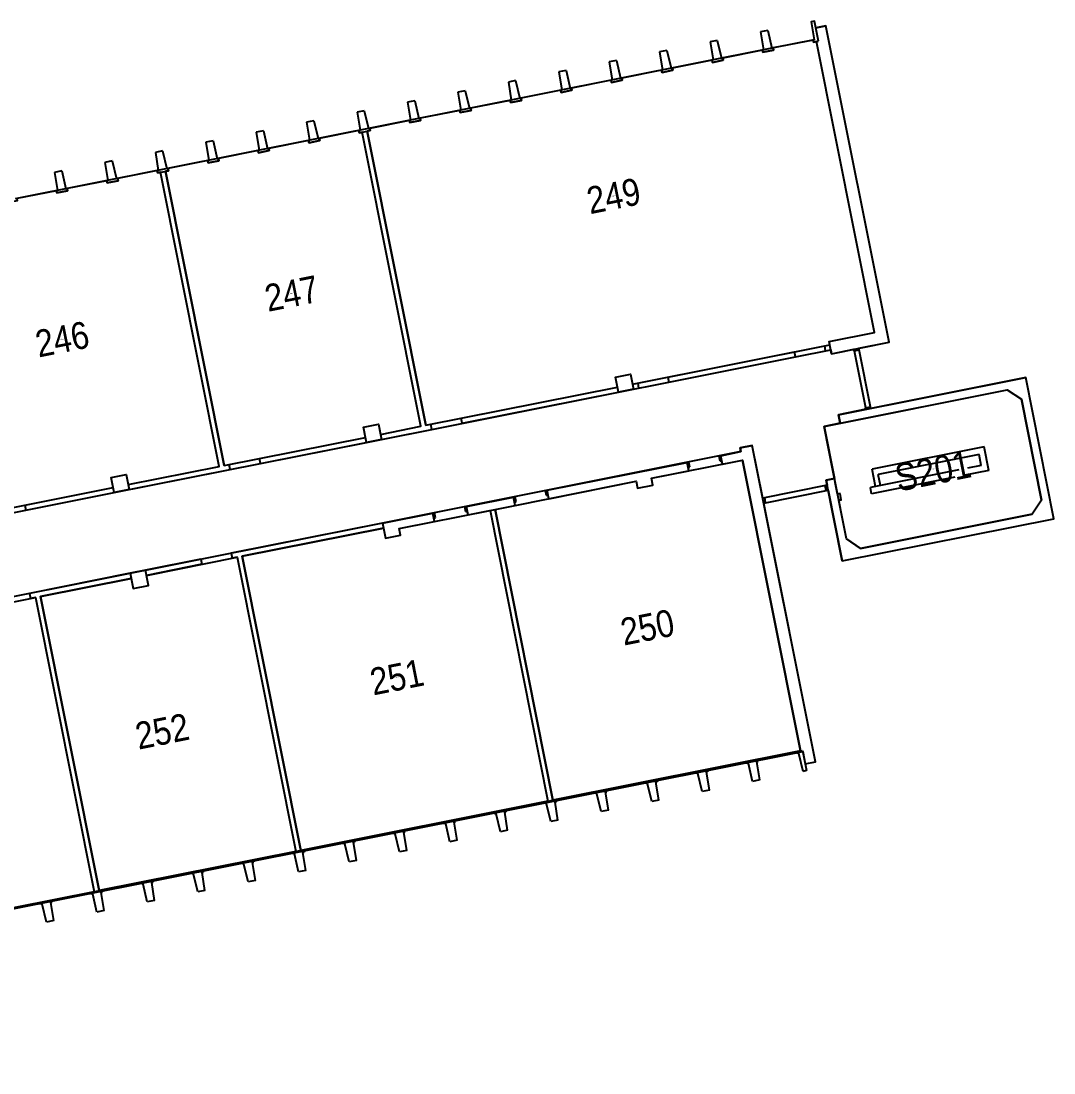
# Model space of a CAD drawing. Header units: inches. Extents: x 69207382 to 69210378, y 27671180 to 27674481.
# Drawn here: x 69209172 to 69210378, y 27671202 to 27672429 of the extents above; entities that cross this region are included whole.
import ezdxf
from ezdxf.enums import TextEntityAlignment as Align

# ---------------------------------------------------------------- set-up
doc = ezdxf.new("R2010")
doc.units = ezdxf.units.IN
doc.header["$LTSCALE"] = 100
doc.header["$MEASUREMENT"] = 0
for name, color, linetype in [('A-IDEN-SNUM', 4, 'CONTINUOUS'), ('A-IDEN-VNUM', 4, 'CONTINUOUS'), ('A-WALL', 5, 'CONTINUOUS'), ('AREA-ASSIGN', 7, 'CONTINUOUS'), ('AREA-GROSS', 1, 'CONTINUOUS')]:
    doc.layers.add(name, color=color, linetype=linetype)
doc.styles.add('CP_ROOMSNUMBER', font='arial.ttf', dxfattribs={"height": 1})
doc.styles.add('CP_ROOMVNUMBER', font='arial.ttf', dxfattribs={"width": 0.85, "height": 0.075})

msp = doc.modelspace()

# ---------------------------------------------------------------- linework, layer by layer
at = {"layer": 'A-WALL'}
for p, q in [((69210098.2, 27672429.3), (69210094.2, 27672428.5)), ((69210098.2, 27672429.3), (69210094.2, 27672428.5)), ((69210094.2, 27672428.5), (69210097.6, 27672407.4)), ((69210094.2, 27672428.5), (69210097.6, 27672407.4)), ((69210102.9, 27672405.8), (69210098.2, 27672429.3)), ((69210099.8, 27672421.5), (69210111.5, 27672423.8)), ((69210099.8, 27672421.5), (69210111.5, 27672423.8)), ((69210185.1, 27672054.6), (69210111.5, 27672423.8)), ((69210043.5, 27672418.5), (69210035.1, 27672416.8)), ((69210035.1, 27672416.8), (69210038.5, 27672395.6)), ((69210043.5, 27672418.5), (69210048.5, 27672397.6)), ((69209984.7, 27672406.7), (69209976.3, 27672405.1)), ((69209976.3, 27672405.1), (69209979.7, 27672383.9)), ((69209984.7, 27672406.7), (69209989.6, 27672385.9)), ((69210097.6, 27672407.4), (69210096.4, 27672407.2)), ((69210097.6, 27672407.4), (69210096.4, 27672407.2)), ((69210096.4, 27672407.2), (69210097, 27672404.6)), ((69210096.4, 27672407.2), (69210097, 27672404.6)), ((69210097, 27672404.6), (69210102.9, 27672405.8)), ((69210168, 27672066), (69210100.4, 27672405.3)), ((69209925.9, 27672395), (69209917.4, 27672393.3)), ((69209917.4, 27672393.3), (69209920.9, 27672372.2)), ((69209925.9, 27672395), (69209930.8, 27672374.2)), ((69210038.5, 27672395.6), (69210037.4, 27672395.4)), ((69210037.4, 27672395.4), (69210037.9, 27672392.9)), ((69210037.9, 27672392.9), (69210050.4, 27672395.3)), ((69210048.5, 27672397.6), (69210049.9, 27672397.9)), ((69210050.4, 27672395.3), (69210049.9, 27672397.9)), ((69209867, 27672383.3), (69209858.6, 27672381.6)), ((69209858.6, 27672381.6), (69209862, 27672360.5)), ((69209867, 27672383.3), (69209871.9, 27672362.5)), ((69209930.8, 27672374.2), (69209932.2, 27672374.5)), ((69209932.7, 27672371.9), (69209932.2, 27672374.5)), ((69209979.7, 27672383.9), (69209978.5, 27672383.7)), ((69209978.5, 27672383.7), (69209979, 27672381.1)), ((69209979, 27672381.1), (69209991.5, 27672383.6)), ((69209989.6, 27672385.9), (69209991, 27672386.2)), ((69209991.5, 27672383.6), (69209991, 27672386.2)), ((69209808.2, 27672371.6), (69209799.7, 27672369.9)), ((69209799.7, 27672369.9), (69209803.2, 27672348.8)), ((69209808.2, 27672371.6), (69209813.1, 27672350.7)), ((69209871.9, 27672362.5), (69209873.3, 27672362.7)), ((69209873.8, 27672360.2), (69209873.3, 27672362.7)), ((69209920.9, 27672372.2), (69209919.7, 27672372)), ((69209919.7, 27672372), (69209920.2, 27672369.4)), ((69209920.2, 27672369.4), (69209932.7, 27672371.9)), ((69209749.3, 27672359.9), (69209740.9, 27672358.2)), ((69209740.9, 27672358.2), (69209744.3, 27672337)), ((69209749.3, 27672359.9), (69209754.2, 27672339)), ((69209813.1, 27672350.7), (69209814.5, 27672351)), ((69209815, 27672348.5), (69209814.5, 27672351)), ((69209862, 27672360.5), (69209860.8, 27672360.2)), ((69209860.8, 27672360.2), (69209861.3, 27672357.7)), ((69209861.3, 27672357.7), (69209873.8, 27672360.2)), ((69209690.5, 27672348.1), (69209682, 27672346.5)), ((69209682, 27672346.5), (69209685.5, 27672325.3)), ((69209690.5, 27672348.1), (69209695.4, 27672327.3)), ((69209754.2, 27672339), (69209755.6, 27672339.3)), ((69209756.1, 27672336.7), (69209755.6, 27672339.3)), ((69209803.2, 27672348.8), (69209802, 27672348.5)), ((69209802, 27672348.5), (69209802.5, 27672346)), ((69209802.5, 27672346), (69209815, 27672348.5)), ((69209631.6, 27672336.4), (69209623.2, 27672334.7)), ((69209623.2, 27672334.7), (69209626.6, 27672313.6)), ((69209631.6, 27672336.4), (69209636.6, 27672315.6)), ((69209685.5, 27672325.3), (69209684.3, 27672325.1)), ((69209684.3, 27672325.1), (69209684.8, 27672322.5)), ((69209684.8, 27672322.5), (69209697.3, 27672325)), ((69209695.4, 27672327.3), (69209696.8, 27672327.6)), ((69209697.3, 27672325), (69209696.8, 27672327.6)), ((69209744.3, 27672337), (69209743.1, 27672336.8)), ((69209743.1, 27672336.8), (69209743.6, 27672334.3)), ((69209743.6, 27672334.3), (69209756.1, 27672336.7)), ((69209513.9, 27672313), (69209505.5, 27672311.3)), ((69209513.9, 27672313), (69209518.9, 27672292.1)), ((69209572.8, 27672324.7), (69209564.3, 27672323)), ((69209564.3, 27672323), (69209567.8, 27672301.9)), ((69209572.8, 27672324.7), (69209577.7, 27672303.9)), ((69209626.6, 27672313.6), (69209625.4, 27672313.4)), ((69209625.4, 27672313.4), (69209626, 27672310.8)), ((69209626, 27672310.8), (69209638.5, 27672313.3)), ((69209636.6, 27672315.6), (69209638, 27672315.9)), ((69209638.5, 27672313.3), (69209638, 27672315.9)), ((69209455.1, 27672301.3), (69209446.7, 27672299.6)), ((69209455.1, 27672301.3), (69209460, 27672280.4)), ((69209505.5, 27672311.3), (69209508.9, 27672290.2)), ((69209567.8, 27672301.9), (69209566.6, 27672301.6)), ((69209566.6, 27672301.6), (69209567.1, 27672299.1)), ((69209567.1, 27672299.1), (69209579.6, 27672301.6)), ((69209644.6, 27671957.7), (69209576.2, 27672300.9)), ((69209577.7, 27672303.9), (69209579.1, 27672304.1)), ((69209579.6, 27672301.6), (69209579.1, 27672304.1)), ((69209396.3, 27672289.5), (69209387.8, 27672287.9)), ((69209396.3, 27672289.5), (69209401.2, 27672268.7)), ((69209446.7, 27672299.6), (69209450.1, 27672278.4)), ((69209508.9, 27672290.2), (69209507.8, 27672289.9)), ((69209507.8, 27672289.9), (69209508.3, 27672287.4)), ((69209508.3, 27672287.4), (69209520.8, 27672289.9)), ((69209518.9, 27672292.1), (69209520.3, 27672292.4)), ((69209520.8, 27672289.9), (69209520.3, 27672292.4)), ((69209638.7, 27671956.5), (69209570.4, 27672299.7)), ((69209337.4, 27672277.8), (69209329, 27672276.1)), ((69209329, 27672276.1), (69209332.4, 27672255)), ((69209337.4, 27672277.8), (69209342.3, 27672257)), ((69209387.8, 27672287.9), (69209391.3, 27672266.7)), ((69209450.1, 27672278.4), (69209448.9, 27672278.2)), ((69209448.9, 27672278.2), (69209449.4, 27672275.7)), ((69209449.4, 27672275.7), (69209461.9, 27672278.1)), ((69209460, 27672280.4), (69209461.4, 27672280.7)), ((69209461.9, 27672278.1), (69209461.4, 27672280.7)), ((69209278.6, 27672266.1), (69209270.1, 27672264.4)), ((69209270.1, 27672264.4), (69209273.6, 27672243.3)), ((69209278.6, 27672266.1), (69209283.5, 27672245.3)), ((69209391.3, 27672266.7), (69209390.1, 27672266.5)), ((69209390.1, 27672266.5), (69209390.6, 27672263.9)), ((69209390.6, 27672263.9), (69209403.1, 27672266.4)), ((69209401.2, 27672268.7), (69209402.6, 27672269)), ((69209403.1, 27672266.4), (69209402.6, 27672269)), ((69209219.7, 27672254.4), (69209211.3, 27672252.7)), ((69209211.3, 27672252.7), (69209214.7, 27672231.6)), ((69209219.7, 27672254.4), (69209224.6, 27672233.5)), ((69209332.4, 27672255), (69209331.2, 27672254.8)), ((69209331.2, 27672254.8), (69209331.7, 27672252.2)), ((69209331.7, 27672252.2), (69209344.2, 27672254.7)), ((69209403.4, 27671909.6), (69209335, 27672252.9)), ((69209409.2, 27671910.8), (69209340.9, 27672254)), ((69209342.3, 27672257), (69209343.7, 27672257.3)), ((69209344.2, 27672254.7), (69209343.7, 27672257.3)), ((69209273.6, 27672243.3), (69209272.4, 27672243)), ((69209272.4, 27672243), (69209272.9, 27672240.5)), ((69209272.9, 27672240.5), (69209285.4, 27672243)), ((69209283.5, 27672245.3), (69209284.9, 27672245.5)), ((69209285.4, 27672243), (69209284.9, 27672245.5)), ((69209214.7, 27672231.6), (69209213.5, 27672231.3)), ((69209213.5, 27672231.3), (69209214, 27672228.8)), ((69209214, 27672228.8), (69209226.6, 27672231.3)), ((69209224.6, 27672233.5), (69209226, 27672233.8)), ((69209226.6, 27672231.3), (69209226, 27672233.8)), ((69210115.1, 27672055.4), (69210168, 27672066)), ((69210117.9, 27672041.2), (69210115.1, 27672055.4)), ((69209927.1, 27672013.9), (69210074.7, 27672043.3)), ((69210075.8, 27672037.4), (69210074.7, 27672043.3)), ((69210110, 27672050.3), (69210115.9, 27672051.5)), ((69210111.1, 27672044.5), (69210110, 27672050.3)), ((69210111.1, 27672044.5), (69210117, 27672045.6)), ((69210117.9, 27672041.2), (69210185.1, 27672054.6)), ((69210144.3, 27672044.4), (69210143.9, 27672046.4)), ((69210144.3, 27672044.4), (69210150.2, 27672045.6)), ((69210150.2, 27672045.6), (69210149.8, 27672047.6)), ((69209928.2, 27672008), (69210075.8, 27672037.4)), ((69209865.9, 27672014), (69209883.5, 27672017.5)), ((69209869.4, 27671996.3), (69209865.9, 27672014)), ((69209883.5, 27672017.5), (69209887, 27671999.8)), ((69209885.9, 27672005.7), (69209891.8, 27672006.9)), ((69209891.8, 27672006.9), (69209892.9, 27672001)), ((69209927.1, 27672013.9), (69209928.2, 27672008)), ((69210126, 27671969.9), (69210344.7, 27672013.5)), ((69210377.5, 27671848.7), (69210344.7, 27672013.5)), ((69209685.8, 27671965.9), (69209868.2, 27672002.2)), ((69209687, 27671960), (69209869.4, 27671996.3)), ((69209887, 27671999.8), (69209869.4, 27671996.3)), ((69209887, 27671999.8), (69209892.9, 27672001)), ((69210127.9, 27671960.1), (69210323.1, 27671999)), ((69210323.1, 27671999), (69210339.6, 27671988)), ((69210363, 27671870.3), (69210339.6, 27671988)), ((69210127.9, 27671960.1), (69210126, 27671969.9)), ((69210157.5, 27671978.2), (69210163.4, 27671979.4)), ((69210157.9, 27671976.3), (69210157.5, 27671978.2)), ((69210163.7, 27671977.4), (69210163.4, 27671979.4)), ((69209571.7, 27671955.4), (69209589.3, 27671958.9)), ((69209589.3, 27671958.9), (69209592.8, 27671941.2)), ((69209644.6, 27671957.7), (69209650.5, 27671958.8)), ((69209651.7, 27671952.9), (69209650.5, 27671958.8)), ((69209687, 27671960), (69209685.8, 27671965.9)), ((69209575.2, 27671937.7), (69209571.7, 27671955.4)), ((69209591.7, 27671947.1), (69209638.7, 27671956.5)), ((69209592.8, 27671941.2), (69209651.7, 27671952.9)), ((69209450.4, 27671919), (69209574, 27671943.6)), ((69209451.6, 27671913.1), (69209575.2, 27671937.7)), ((69209592.8, 27671941.2), (69209575.2, 27671937.7)), ((69210011.3, 27671931.3), (69210025.5, 27671934.1)), ((69210099.1, 27671564.9), (69210025.5, 27671934.1)), ((69210296.1, 27671932.4), (69210165.2, 27671906.3)), ((69210301.6, 27671905), (69210296.1, 27671932.4)), ((69209986.7, 27671921.8), (69209988.7, 27671922.2)), ((69209987.9, 27671915.9), (69209986.7, 27671921.8)), ((69209988.7, 27671922.2), (69210012.2, 27671926.9)), ((69209990.6, 27671912.4), (69209988.7, 27671922.2)), ((69210012.2, 27671926.9), (69210011.3, 27671931.3)), ((69210290.2, 27671923.6), (69210172.5, 27671900.2)), ((69210292.7, 27671910.9), (69210290.2, 27671923.6)), ((69209297.4, 27671888.5), (69209403.4, 27671909.6)), ((69209409.2, 27671910.8), (69209415.1, 27671911.9)), ((69209416.3, 27671906.1), (69209415.1, 27671911.9)), ((69209451.6, 27671913.1), (69209450.4, 27671919)), ((69209786.1, 27671881.8), (69209949.4, 27671914.4)), ((69209949.4, 27671914.4), (69209951.4, 27671914.8)), ((69209951.4, 27671904.6), (69209949.4, 27671914.4)), ((69209950.6, 27671908.5), (69209952.6, 27671908.9)), ((69209952.6, 27671908.9), (69209951.4, 27671914.8)), ((69209987.9, 27671915.9), (69209989.8, 27671916.3)), ((69209990.6, 27671912.4), (69210014.2, 27671917.1)), ((69209990.6, 27671912.4), (69210014.2, 27671917.1)), ((69210081.7, 27671577.7), (69210014.2, 27671917.1)), ((69210292.7, 27671910.9), (69210276.6, 27671907.6)), ((69209277.4, 27671896.8), (69209295.1, 27671900.3)), ((69209281, 27671879.1), (69209277.4, 27671896.8)), ((69209295.1, 27671900.3), (69209298.6, 27671882.6)), ((69209298.6, 27671882.6), (69209416.3, 27671906.1)), ((69209905.8, 27671905.7), (69209888.1, 27671902.2)), ((69209907.8, 27671895.9), (69209951.4, 27671904.6)), ((69209907.8, 27671895.9), (69209951.4, 27671904.6)), ((69209909.3, 27671888), (69209907.8, 27671895.9)), ((69210111.6, 27671893.6), (69210121.4, 27671895.6)), ((69210135.5, 27671825), (69210121.4, 27671895.6)), ((69210266.7, 27671905.7), (69210163.3, 27671885.1)), ((69210261.9, 27671897.1), (69210164.7, 27671877.7)), ((69210169.2, 27671886.2), (69210165.2, 27671906.3)), ((69210175.1, 27671887.4), (69210172.5, 27671900.2)), ((69210301.6, 27671905), (69210271.7, 27671899)), ((69209176.8, 27671864.5), (69209279.8, 27671885)), ((69209788.1, 27671872), (69209890.1, 27671892.3)), ((69209788.1, 27671872), (69209890.1, 27671892.3)), ((69209890.1, 27671892.3), (69209891.7, 27671884.5)), ((69209891.7, 27671884.5), (69209909.3, 27671888)), ((69210110.6, 27671887.3), (69210112.8, 27671887.8)), ((69210111.7, 27671881.4), (69210110.6, 27671887.3)), ((69210130.4, 27671799.5), (69210111.6, 27671893.6)), ((69210164.7, 27671877.7), (69210163.3, 27671885.1)), ((69209178, 27671858.6), (69209281, 27671879.1)), ((69209298.6, 27671882.6), (69209281, 27671879.1)), ((69209692, 27671863.1), (69209746.9, 27671874)), ((69209746.9, 27671874), (69209748.9, 27671874.4)), ((69209748.9, 27671864.2), (69209746.9, 27671874)), ((69209750.1, 27671868.5), (69209748.9, 27671874.4)), ((69209784.2, 27671881.5), (69209786.1, 27671881.8)), ((69209785.4, 27671875.6), (69209784.2, 27671881.5)), ((69209785.4, 27671875.6), (69209787.3, 27671876)), ((69209788.1, 27671872), (69209786.1, 27671881.8)), ((69210037.8, 27671872.8), (69210040, 27671873.3)), ((69210041.1, 27671867.4), (69210040, 27671873.3)), ((69210111.7, 27671881.4), (69210114, 27671881.9)), ((69210128, 27671878), (69210125, 27671877.5)), ((69210129.4, 27671870.7), (69210128, 27671878)), ((69209176.8, 27671864.5), (69209178, 27671858.6)), ((69209690, 27671862.7), (69209692, 27671863.1)), ((69209691.2, 27671856.8), (69209690, 27671862.7)), ((69209694, 27671853.3), (69209692, 27671863.1)), ((69209694, 27671853.3), (69209748.9, 27671864.2)), ((69209694, 27671853.3), (69209748.9, 27671864.2)), ((69209725.3, 27671859.5), (69209792.9, 27671520.2)), ((69209748.1, 27671868.1), (69209750.1, 27671868.5)), ((69210038.9, 27671866.9), (69210041.1, 27671867.4)), ((69210129.4, 27671870.7), (69210126.5, 27671870.1)), ((69210363, 27671870.3), (69210352, 27671853.8)), ((69209593.9, 27671843.6), (69209652.8, 27671855.3)), ((69209611.6, 27671847.1), (69209593.9, 27671843.6)), ((69209652.8, 27671855.3), (69209654.7, 27671855.7)), ((69209654.7, 27671845.5), (69209652.8, 27671855.3)), ((69209653.9, 27671849.4), (69209655.9, 27671849.8)), ((69209655.9, 27671849.8), (69209654.7, 27671855.7)), ((69209691.2, 27671856.8), (69209693.2, 27671857.2)), ((69209719.5, 27671858.4), (69209787, 27671519)), ((69210130.4, 27671799.5), (69210377.5, 27671848.7)), ((69210151.9, 27671814), (69210352, 27671853.8)), ((69209593.9, 27671843.6), (69209417.4, 27671808.4)), ((69209595.1, 27671837.7), (69209430.3, 27671804.9)), ((69209593.9, 27671843.6), (69209597.4, 27671825.9)), ((69209613.5, 27671837.3), (69209654.7, 27671845.5)), ((69209613.5, 27671837.3), (69209654.7, 27671845.5)), ((69209615.1, 27671829.4), (69209613.5, 27671837.3)), ((69209597.4, 27671825.9), (69209615.1, 27671829.4)), ((69210135.5, 27671825), (69210151.9, 27671814)), ((69209382.1, 27671801.4), (69209317.4, 27671788.5)), ((69209382.1, 27671801.4), (69209383.3, 27671795.5)), ((69209417.4, 27671808.4), (69209418.6, 27671802.5)), ((69209424.4, 27671803.7), (69209418.6, 27671802.5)), ((69209424.4, 27671803.7), (69209492.8, 27671460.4)), ((69209430.3, 27671804.9), (69209498.7, 27671461.6)), ((69209299.7, 27671785), (69209182, 27671761.5)), ((69209317.4, 27671788.5), (69209299.7, 27671785)), ((69209299.7, 27671785), (69209303.2, 27671767.3)), ((69209320.9, 27671770.8), (69209317.4, 27671788.5)), ((69209383.3, 27671795.5), (69209318.5, 27671782.6)), ((69209300.9, 27671779.1), (69209195, 27671758)), ((69209182, 27671761.5), (69209183.2, 27671755.6)), ((69209303.2, 27671767.3), (69209320.9, 27671770.8)), ((69209189.1, 27671756.8), (69209183.2, 27671755.6)), ((69209189.1, 27671756.8), (69209257.4, 27671413.5)), ((69209195, 27671758), (69209263.3, 27671414.7)), ((69210078.3, 27671577), (69210084.2, 27671578.2)), ((69210078.8, 27671574.5), (69210078.3, 27671577)), ((69210084.2, 27671578.2), (69210088.9, 27671554.7)), ((69210019.2, 27671565.3), (69210031.7, 27671567.8)), ((69210019.7, 27671562.7), (69210019.2, 27671565.3)), ((69210030.8, 27671564.9), (69210032.2, 27671565.2)), ((69210034.2, 27671543.8), (69210030.8, 27671564.9)), ((69210031.7, 27671567.8), (69210032.2, 27671565.2)), ((69210080, 27671574.7), (69210078.8, 27671574.5)), ((69210084.9, 27671553.9), (69210080, 27671574.7)), ((69210087.3, 27671562.5), (69210099.1, 27671564.9)), ((69209960.3, 27671553.5), (69209972.8, 27671556)), ((69209960.8, 27671551), (69209960.3, 27671553.5)), ((69209971.9, 27671553.2), (69209973.3, 27671553.5)), ((69209975.4, 27671532.1), (69209971.9, 27671553.2)), ((69209972.8, 27671556), (69209973.3, 27671553.5)), ((69210020.9, 27671562.9), (69210019.7, 27671562.7)), ((69210025.8, 27671542.1), (69210020.9, 27671562.9)), ((69210088.9, 27671554.7), (69210084.9, 27671553.9)), ((69209901.5, 27671541.8), (69209914, 27671544.3)), ((69209902, 27671539.3), (69209901.5, 27671541.8)), ((69209903.2, 27671539.5), (69209902, 27671539.3)), ((69209908.1, 27671518.7), (69209903.2, 27671539.5)), ((69209913.1, 27671541.5), (69209914.5, 27671541.8)), ((69209916.5, 27671520.3), (69209913.1, 27671541.5)), ((69209914, 27671544.3), (69209914.5, 27671541.8)), ((69209962, 27671551.2), (69209960.8, 27671551)), ((69209966.9, 27671530.4), (69209962, 27671551.2)), ((69210034.2, 27671543.8), (69210025.8, 27671542.1)), ((69209842.6, 27671530.1), (69209855.1, 27671532.6)), ((69209843.1, 27671527.5), (69209842.6, 27671530.1)), ((69209844.3, 27671527.8), (69209843.1, 27671527.5)), ((69209849.2, 27671506.9), (69209844.3, 27671527.8)), ((69209854.2, 27671529.8), (69209855.6, 27671530)), ((69209857.7, 27671508.6), (69209854.2, 27671529.8)), ((69209855.1, 27671532.6), (69209855.6, 27671530)), ((69209975.4, 27671532.1), (69209966.9, 27671530.4)), ((69209783.8, 27671518.4), (69209796.3, 27671520.9)), ((69209784.3, 27671515.8), (69209783.8, 27671518.4)), ((69209785.5, 27671516.1), (69209784.3, 27671515.8)), ((69209790.4, 27671495.2), (69209785.5, 27671516.1)), ((69209795.4, 27671518), (69209796.8, 27671518.3)), ((69209798.8, 27671496.9), (69209795.4, 27671518)), ((69209796.3, 27671520.9), (69209796.8, 27671518.3)), ((69209916.5, 27671520.3), (69209908.1, 27671518.7)), ((69209724.9, 27671506.7), (69209737.5, 27671509.1)), ((69209725.4, 27671504.1), (69209724.9, 27671506.7)), ((69209726.6, 27671504.3), (69209725.4, 27671504.1)), ((69209731.6, 27671483.5), (69209726.6, 27671504.3)), ((69209736.6, 27671506.3), (69209738, 27671506.6)), ((69209740, 27671485.2), (69209736.6, 27671506.3)), ((69209737.5, 27671509.1), (69209738, 27671506.6)), ((69209857.7, 27671508.6), (69209849.2, 27671506.9)), ((69209666.1, 27671494.9), (69209678.6, 27671497.4)), ((69209666.6, 27671492.4), (69209666.1, 27671494.9)), ((69209667.8, 27671492.6), (69209666.6, 27671492.4)), ((69209672.7, 27671471.8), (69209667.8, 27671492.6)), ((69209677.7, 27671494.6), (69209679.1, 27671494.9)), ((69209681.2, 27671473.5), (69209677.7, 27671494.6)), ((69209678.6, 27671497.4), (69209679.1, 27671494.9)), ((69209798.8, 27671496.9), (69209790.4, 27671495.2)), ((69209607.3, 27671483.2), (69209619.8, 27671485.7)), ((69209607.8, 27671480.7), (69209607.3, 27671483.2)), ((69209608.9, 27671480.9), (69209607.8, 27671480.7)), ((69209613.9, 27671460.1), (69209608.9, 27671480.9)), ((69209618.9, 27671482.9), (69209620.3, 27671483.2)), ((69209622.3, 27671461.7), (69209618.9, 27671482.9)), ((69209619.8, 27671485.7), (69209620.3, 27671483.2)), ((69209740, 27671485.2), (69209731.6, 27671483.5)), ((69209548.4, 27671471.5), (69209560.9, 27671474)), ((69209548.9, 27671468.9), (69209548.4, 27671471.5)), ((69209550.1, 27671469.2), (69209548.9, 27671468.9)), ((69209555, 27671448.3), (69209550.1, 27671469.2)), ((69209560, 27671471.2), (69209561.4, 27671471.4)), ((69209563.5, 27671450), (69209560, 27671471.2)), ((69209560.9, 27671474), (69209561.4, 27671471.4)), ((69209681.2, 27671473.5), (69209672.7, 27671471.8)), ((69209489.6, 27671459.8), (69209502.1, 27671462.3)), ((69209490.1, 27671457.2), (69209489.6, 27671459.8)), ((69209491.3, 27671457.5), (69209490.1, 27671457.2)), ((69209496.2, 27671436.6), (69209491.3, 27671457.5)), ((69209501.2, 27671459.4), (69209502.6, 27671459.7)), ((69209504.6, 27671438.3), (69209501.2, 27671459.4)), ((69209502.1, 27671462.3), (69209502.6, 27671459.7)), ((69209622.3, 27671461.7), (69209613.9, 27671460.1)), ((69209430.7, 27671448.1), (69209443.2, 27671450.5)), ((69209431.2, 27671445.5), (69209430.7, 27671448.1)), ((69209432.4, 27671445.7), (69209431.2, 27671445.5)), ((69209437.3, 27671424.9), (69209432.4, 27671445.7)), ((69209442.3, 27671447.7), (69209443.7, 27671448)), ((69209445.8, 27671426.6), (69209442.3, 27671447.7)), ((69209443.2, 27671450.5), (69209443.7, 27671448)), ((69209563.5, 27671450), (69209555, 27671448.3)), ((69209371.9, 27671436.3), (69209384.4, 27671438.8)), ((69209372.4, 27671433.8), (69209371.9, 27671436.3)), ((69209373.6, 27671434), (69209372.4, 27671433.8)), ((69209378.5, 27671413.2), (69209373.6, 27671434)), ((69209383.5, 27671436), (69209384.9, 27671436.3)), ((69209386.9, 27671414.9), (69209383.5, 27671436)), ((69209384.4, 27671438.8), (69209384.9, 27671436.3)), ((69209504.6, 27671438.3), (69209496.2, 27671436.6)), ((69209313, 27671424.6), (69209325.5, 27671427.1)), ((69209313.5, 27671422.1), (69209313, 27671424.6)), ((69209314.7, 27671422.3), (69209313.5, 27671422.1)), ((69209319.6, 27671401.5), (69209314.7, 27671422.3)), ((69209324.7, 27671424.3), (69209326.1, 27671424.6)), ((69209328.1, 27671403.1), (69209324.7, 27671424.3)), ((69209325.5, 27671427.1), (69209326.1, 27671424.6)), ((69209445.8, 27671426.6), (69209437.3, 27671424.9)), ((69209254.2, 27671412.9), (69209266.7, 27671415.4)), ((69209254.7, 27671410.3), (69209254.2, 27671412.9)), ((69209255.9, 27671410.6), (69209254.7, 27671410.3)), ((69209260.8, 27671389.7), (69209255.9, 27671410.6)), ((69209265.8, 27671412.6), (69209267.2, 27671412.8)), ((69209269.3, 27671391.4), (69209265.8, 27671412.6)), ((69209266.7, 27671415.4), (69209267.2, 27671412.8)), ((69209386.9, 27671414.9), (69209378.5, 27671413.2)), ((69209195.3, 27671401.2), (69209207.9, 27671403.7)), ((69209195.9, 27671398.6), (69209195.3, 27671401.2)), ((69209197, 27671398.9), (69209195.9, 27671398.6)), ((69209202, 27671378), (69209197, 27671398.9)), ((69209207, 27671400.8), (69209208.4, 27671401.1)), ((69209210.4, 27671379.7), (69209207, 27671400.8)), ((69209207.9, 27671403.7), (69209208.4, 27671401.1)), ((69209328.1, 27671403.1), (69209319.6, 27671401.5)), ((69209269.3, 27671391.4), (69209260.8, 27671389.7)), ((69209210.4, 27671379.7), (69209202, 27671378))]:
    msp.add_line(p, q, dxfattribs=at)
at = {"layer": 'AREA-ASSIGN'}
for points in [[(69209991.5, 27672383.6), (69209979, 27672381.1), (69209978.5, 27672383.7), (69209932.2, 27672374.5), (69209932.7, 27672371.9), (69209920.2, 27672369.4), (69209919.7, 27672372), (69209873.3, 27672362.7), (69209873.8, 27672360.2), (69209861.3, 27672357.7), (69209860.8, 27672360.2), (69209814.5, 27672351), (69209815, 27672348.5), (69209811.6, 27672347.8), (69209802.5, 27672346), (69209802, 27672348.5), (69209755.6, 27672339.3), (69209756.1, 27672336.7), (69209743.6, 27672334.3), (69209743.1, 27672336.8), (69209696.8, 27672327.6), (69209697.3, 27672325), (69209684.8, 27672322.5), (69209684.3, 27672325.1), (69209638, 27672315.9), (69209638.5, 27672313.3), (69209626, 27672310.8), (69209625.4, 27672313.4), (69209579.1, 27672304.1), (69209579.6, 27672301.6), (69209576.2, 27672300.9), (69209644.6, 27671957.7), (69209868.2, 27672002.2), (69209865.9, 27672014), (69209871.8, 27672015.1), (69209883.5, 27672017.5), (69209885.9, 27672005.7), (69210115.9, 27672051.5), (69210115.1, 27672055.4), (69210168, 27672066), (69210100.4, 27672405.3), (69210097, 27672404.6), (69210096.4, 27672407.2), (69210049.9, 27672397.9), (69210050.4, 27672395.3), (69210037.9, 27672392.9), (69210037.4, 27672395.4), (69209991, 27672386.2)], [(69209340.9, 27672254), (69209409.2, 27671910.8), (69209574, 27671943.6), (69209571.7, 27671955.4), (69209589.3, 27671958.9), (69209591.7, 27671947.1), (69209638.7, 27671956.5), (69209570.4, 27672299.7), (69209567.1, 27672299.1), (69209566.6, 27672301.6), (69209520.3, 27672292.4), (69209520.8, 27672289.9), (69209508.3, 27672287.4), (69209507.8, 27672289.9), (69209461.4, 27672280.7), (69209461.9, 27672278.1), (69209449.4, 27672275.7), (69209448.9, 27672278.2), (69209402.6, 27672269), (69209403.1, 27672266.4), (69209390.6, 27672263.9), (69209390.1, 27672266.5), (69209343.7, 27672257.3), (69209344.2, 27672254.7)], [(69209161.1, 27672219.8), (69209043.4, 27672196.3), (69209112.1, 27671851.6), (69209279.8, 27671885), (69209277.4, 27671896.8), (69209295.1, 27671900.3), (69209297.4, 27671888.5), (69209403.4, 27671909.6), (69209335, 27672252.9), (69209331.7, 27672252.2), (69209331.2, 27672254.8), (69209284.9, 27672245.5), (69209285.4, 27672243), (69209272.9, 27672240.5), (69209272.4, 27672243), (69209226, 27672233.8), (69209226.6, 27672231.3), (69209214, 27672228.8), (69209213.5, 27672231.3), (69209167.2, 27672222.1), (69209167.7, 27672219.5), (69209161.4, 27672218.3)], [(69210128, 27671878), (69210125, 27671877.5), (69210109.3, 27671956.4), (69210323.1, 27671999), (69210339.6, 27671988), (69210363, 27671870.3), (69210352, 27671853.8), (69210151.9, 27671814), (69210135.5, 27671825), (69210126.5, 27671870.1), (69210129.4, 27671870.7), (69210129.4, 27671870.7)], [(69209792.9, 27671520.2), (69209725.3, 27671859.5), (69209890.1, 27671892.3), (69209891.7, 27671884.5), (69209909.3, 27671888), (69209907.8, 27671895.9), (69210014.2, 27671917.1), (69210081.7, 27671577.7)], [(69209498.7, 27671461.6), (69209430.3, 27671804.9), (69209595.1, 27671837.7), (69209597.4, 27671825.9), (69209615.1, 27671829.4), (69209613.5, 27671837.3), (69209719.5, 27671858.4), (69209787, 27671519)], [(69209263.3, 27671414.7), (69209195, 27671758), (69209300.9, 27671779.1), (69209303.2, 27671767.3), (69209320.9, 27671770.8), (69209318.5, 27671782.6), (69209424.4, 27671803.7), (69209492.8, 27671460.4)], [(69209027.9, 27671367.8), (69208959.6, 27671711.1), (69209006.7, 27671720.5), (69209009, 27671708.7), (69209026.7, 27671712.2), (69209024.3, 27671724), (69209189.1, 27671756.8), (69209257.4, 27671413.5)]]:
    msp.add_lwpolyline(points, close=True, dxfattribs=at)
msp.add_lwpolyline([(69209107.4, 27671844.5), (69209281, 27671879.1), (69209451.6, 27671913.1), (69209651.7, 27671952.9), (69209869.4, 27671996.3), (69209928.2, 27672008), (69210075.8, 27672037.4), (69210117, 27672045.6), (69210117.9, 27672041.2), (69210143.9, 27672046.4), (69210157.9, 27671976.3), (69210126, 27671969.9), (69210127.9, 27671960.1), (69210109.3, 27671956.4), (69210121.4, 27671895.6), (69210111.6, 27671893.6), (69210112.8, 27671887.8), (69210037.8, 27671872.8), (69210025.5, 27671934.1), (69210011.3, 27671931.3), (69210012.2, 27671926.9), (69209593.9, 27671843.6), (69209146.7, 27671754.5)], dxfattribs=at)
at = {"layer": 'AREA-GROSS'}
msp.add_lwpolyline([(69208201.6, 27671202), (69210084.4, 27671577), (69210087.3, 27671562.5), (69210099.1, 27671564.9), (69210038.9, 27671866.9), (69210114, 27671881.9), (69210130.4, 27671799.5), (69210377.5, 27671848.7), (69210344.7, 27672013.5), (69210163.7, 27671977.4), (69210149.8, 27672047.6), (69210185.1, 27672054.6), (69210111.5, 27672423.8), (69210099.8, 27672421.5), (69210098.2, 27672429.3), (69210094.2, 27672428.5), (69210097.6, 27672407.4), (69210048.5, 27672397.6), (69209165.5, 27672221.8)], dxfattribs=at)

# ---------------------------------------------------------------- texts
at = {"layer": 'A-IDEN-SNUM', "style": 'CP_ROOMSNUMBER', "width": 0.85}
for s, p in [('0140024900', (69209863.7, 27672225.4)), ('0140024700', (69209488, 27672111.5)), ('0140024600', (69209220.3, 27672058.2)), ('0140S20100', (69210234, 27671906.3)), ('0140025000', (69209903.1, 27671722.1)), ('0140025100', (69209610.8, 27671663.9)), ('0140025200', (69209336.9, 27671600.7))]:
    msp.add_text(s, height=1, rotation=11.26, dxfattribs=at).set_placement(p, align=Align.MIDDLE_CENTER)
at = {"layer": 'A-IDEN-VNUM', "style": 'CP_ROOMVNUMBER', "width": 0.85}
for s, height, p in [('249', 31.5, (69209863.7, 27672225.4)), ('247', 31.5, (69209488, 27672111.5)), ('246', 31.5, (69209220.3, 27672058.2)), ('S201', 32, (69210236.3, 27671904.5)), ('250', 31.5, (69209903.1, 27671722.1)), ('251', 31.5, (69209610.8, 27671663.9)), ('252', 31.5, (69209336.9, 27671600.7))]:
    msp.add_text(s, height=height, rotation=11.2645, dxfattribs=at).set_placement(p, align=Align.MIDDLE_CENTER)

doc.saveas('drawing.dxf')
